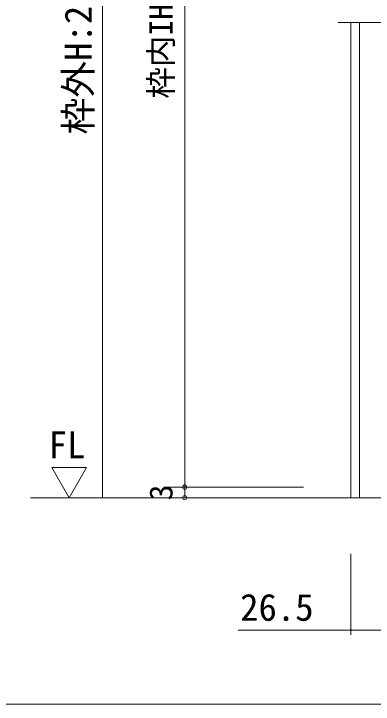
# Model space of a CAD drawing. Units: millimetres on the paper, enlarged 10 times, with parts at other scales. Extents: x -2000 to 2000, y -1385 to 1385.
# Drawn here: x -1407 to -1065, y -68 to 589 of the extents above; entities that cross this region are included whole.
import ezdxf
from ezdxf.enums import TextEntityAlignment as Align

# ---------------------------------------------------------------- set-up
doc = ezdxf.new("R2010")
doc.units = ezdxf.units.MM
doc.header["$LTSCALE"] = 10
doc.header["$PDMODE"] = 32
doc.header["$PDSIZE"] = 4
doc.linetypes.add('DOUBLE_CHAIN2', pattern=[12.8, 9, -1, 0.6, -0.6, 0.6, -1])
for name, color, linetype, lineweight in [('1-0_H-SYM', 7, 'Continuous', 20), ('1-1_0', 7, 'Continuous', 20), ('2-0_18', 7, 'Continuous', 18), ('3-0', 7, 'Continuous', 20)]:
    doc.layers.add(name, color=color, linetype=linetype, lineweight=lineweight)
doc.styles.add('ＭＳ ゴシック', font='')
doc.styles.get('ＭＳ ゴシック').set_extended_font_data('MS Gothic')

msp = doc.modelspace()

# ---------------------------------------------------------------- linework, layer by layer
at = {"layer": '1-0_H-SYM'}
msp.add_line((380, -67.5), (-1950, -67.5), dxfattribs=at)
at = {"layer": '1-1_0'}
msp.add_lwpolyline([(380, -67.5), (-1950, -67.5), (-1950, 1335)], dxfattribs=at)
at = {"layer": '2-0_18', "color": 4, "lineweight": 9}
for p, q in [((-1323.02, 1072.6), (-1323.02, 128.78)), ((-1244.67, 952.6), (-1244.67, 138.78)), ((-1371.2, 157.47), (-1354.5, 128.78)), ((-1338.01, 157.47), (-1371.2, 157.47)), ((-1354.5, 128.78), (-1338.01, 157.47)), ((-1264.67, 138.78), (-1131.6, 138.78)), ((-1244.67, 138.78), (-1244.67, 128.78)), ((-1086.6, 128.78), (-1391.35, 128.78)), ((-1264.67, 128.78), (-1131.6, 128.78))]:
    msp.add_line(p, q, dxfattribs=at)
at = {"layer": '2-0_18', "lineweight": 20}
for p, q in [((-1086.6, 580.45), (-1086.6, 128.78)), ((-1078.27, 580.45), (-1078.27, 128.78)), ((-513.27, 128.78), (-1086.6, 128.78)), ((-1086.6, 75.45), (-1086.6, -1.43)), ((-1193.93, 2.73), (-928.27, 2.73))]:
    msp.add_line(p, q, dxfattribs=at)
msp.add_circle((-1086.6, 2.73), 0.521, dxfattribs=at)
at = {"layer": '2-0_18', "color": 4}
for p in [(-1244.67, 138.78), (-1244.67, 128.78)]:
    msp.add_point(p, dxfattribs=at)
at = {"layer": '3-0', "linetype": 'DOUBLE_CHAIN2'}
msp.add_line((-496.6, 580.45), (-1103.27, 580.45), dxfattribs=at)

# ---------------------------------------------------------------- texts
at = {"layer": '2-0_18', "style": 'ＭＳ ゴシック'}
for s, height, p in [('枠内IH:1,985', 21.99, (-1249.67, 508.19)), ('枠外H:2,024', 25.66, (-1325.52, 474.03)), ('3', 21.99, (-1249.67, 126.28))]:
    msp.add_text(s, height=height, rotation=90, dxfattribs=at).set_placement(p, align=Align.BOTTOM_LEFT)
for s, p in [('FL', (-1374.16, 158.58)), ('26.5', (-1191.9, 4.11))]:
    msp.add_text(s, height=25.66, dxfattribs=at).set_placement(p, align=Align.BOTTOM_LEFT)

doc.saveas('drawing.dxf')
